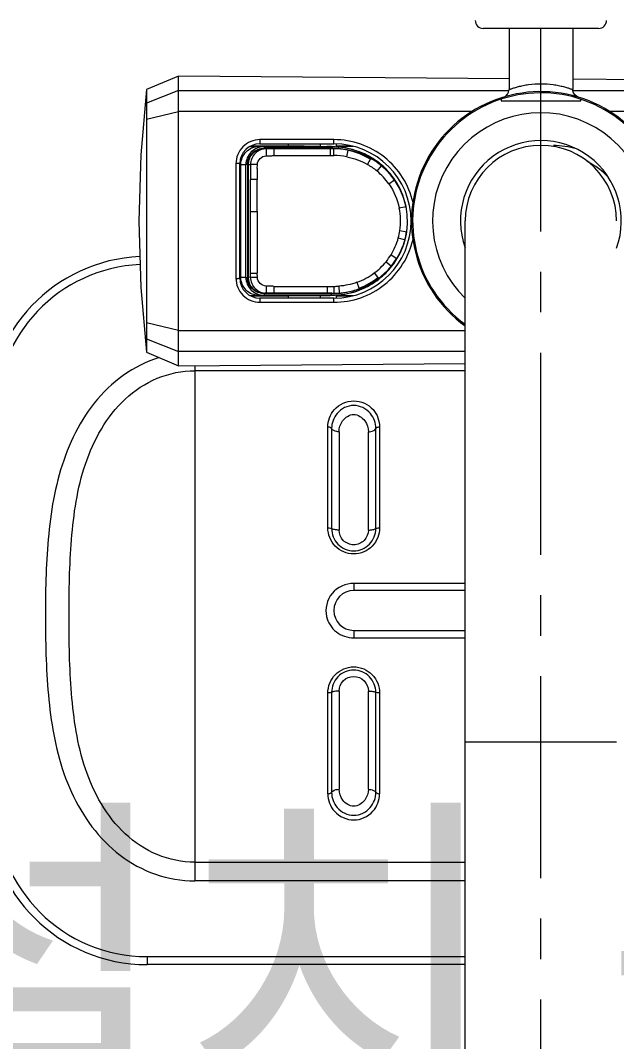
# Model space of a CAD drawing. Header units: millimetres. Extents: x 6794 to 7564, y -3773 to -2783.
# Drawn here: x 7062.57 to 7081.28, y -2948.24 to -2916.16 of the extents above; entities that cross this region are included whole.
import ezdxf

# ---------------------------------------------------------------- set-up
doc = ezdxf.new("R2010")
doc.units = ezdxf.units.MM
doc.header["$LTSCALE"] = 0.1
doc.linetypes.add('CENTERX2', pattern=[101.6, 63.5, -12.7, 12.7, -12.7])
doc.layers.get('0').update_dxf_attribs({"lineweight": 13})
doc.layers.add('CENTER', color=1, linetype='CENTERX2', lineweight=15)
doc.layers.add('DIM', color=3, linetype='Continuous', lineweight=9)
doc.styles.get("Standard").update_dxf_attribs({"font": 'arial.ttf'})

msp = doc.modelspace()

# ---------------------------------------------------------------- linework, layer by layer
at = {"color": 7, "linetype": 'Continuous'}
for p, q in [((7080.7162, -2916.4077), (7077.0913, -2916.4077)), ((7077.9038, -2916.4077), (7077.9038, -2918.3303)), ((7079.9038, -2916.4077), (7079.9038, -2918.3303)), ((7080.7085, -2916.4077), (7080.7163, -2916.4077)), ((7067.5284, -2917.9081), (7066.5287, -2918.3325)), ((7067.5287, -2919.0204), (7067.5287, -2917.908)), ((7077.9038, -2917.9905), (7067.5287, -2917.908)), ((7084.7787, -2918.0451), (7079.9038, -2918.0064)), ((7066.5287, -2918.3324), (7066.5287, -2918.755)), ((7067.5287, -2918.358), (7066.5287, -2918.755)), ((7067.5287, -2918.358), (7077.8994, -2918.3578)), ((7078.9038, -2918.3952), (7078.9038, -2918.1452)), ((7079.9059, -2918.3577), (7084.7787, -2918.3576)), ((7077.6538, -2918.6317), (7077.6538, -2918.6827)), ((7077.6538, -2918.6827), (7080.1538, -2918.6827)), ((7080.1538, -2918.6827), (7080.1538, -2918.6317)), ((7066.5287, -2919.2572), (7067.5287, -2919.0204)), ((7076.7418, -2919.0202), (7067.5287, -2919.0204)), ((7084.7787, -2919.02), (7081.0658, -2919.0201)), ((7066.5287, -2919.2572), (7066.5288, -2925.6587)), ((7072.407, -2919.9031), (7070.082, -2919.9032)), ((7069.7691, -2920.1189), (7072.1858, -2920.1189)), ((7069.8066, -2920.0954), (7070.9795, -2920.0953)), ((7070.2165, -2920.1252), (7070.0612, -2920.1189)), ((7070.0787, -2920.0329), (7072.4037, -2920.0328)), ((7072.3347, -2920.1251), (7070.2165, -2920.1252)), ((7070.2165, -2920.1252), (7070.2165, -2920.1752)), ((7072.3347, -2920.1751), (7070.2165, -2920.1752)), ((7070.2276, -2920.1853), (7072.3425, -2920.1853)), ((7070.2896, -2920.1878), (7070.2276, -2920.1853)), ((7070.5352, -2920.1879), (7070.2896, -2920.1878)), ((7072.2974, -2920.1878), (7070.5352, -2920.1879)), ((7070.5352, -2920.4032), (7070.5352, -2920.1879)), ((7070.9795, -2920.0953), (7070.9795, -2920.0328)), ((7071.9772, -2920.1189), (7070.9795, -2920.0953)), ((7071.9772, -2920.0328), (7071.9772, -2920.1189)), ((7072.285, -2920.121), (7072.1858, -2920.1189)), ((7072.3347, -2920.1251), (7072.1858, -2920.1189)), ((7072.4335, -2920.1272), (7072.285, -2920.121)), ((7072.2974, -2920.4031), (7072.2974, -2920.1878)), ((7072.4034, -2920.1878), (7072.2974, -2920.1878)), ((7072.3347, -2920.1751), (7072.3347, -2920.1251)), ((7072.4335, -2920.1272), (7072.3347, -2920.1251)), ((7072.4034, -2920.1878), (7072.3425, -2920.1853)), ((7072.4034, -2920.4032), (7072.4034, -2920.1878)), ((7072.5012, -2920.1899), (7072.4369, -2920.1874)), ((7072.4829, -2920.1189), (7072.4829, -2920.0401)), ((7072.4829, -2920.0953), (7072.9235, -2920.0953)), ((7073.0065, -2920.1189), (7072.4829, -2920.1189)), ((7072.5907, -2920.1955), (7072.4995, -2920.1899)), ((7072.5001, -2920.1814), (7072.5018, -2920.1815)), ((7072.7311, -2920.2111), (7072.5907, -2920.1955)), ((7072.8537, -2920.2317), (7072.7311, -2920.2111)), ((7072.8121, -2920.4435), (7072.8537, -2920.2317)), ((7070.5352, -2920.4032), (7072.2974, -2920.4031)), ((7072.2974, -2920.4031), (7072.4034, -2920.4032)), ((7073.4612, -2920.684), (7073.5695, -2920.4961)), ((7073.5695, -2920.4961), (7073.569, -2920.4972)), ((7074.0476, -2920.8355), (7073.7691, -2920.5947)), ((7069.3316, -2920.6569), (7069.3317, -2924.2587)), ((7069.4538, -2924.2579), (7069.4537, -2920.6579)), ((7069.4862, -2924.2354), (7069.4861, -2920.6804)), ((7069.4861, -2920.6804), (7069.6437, -2920.6867)), ((7069.6438, -2924.229), (7069.6437, -2920.6867)), ((7069.6925, -2920.6867), (7069.6437, -2920.6867)), ((7069.6925, -2920.6867), (7069.6926, -2924.229)), ((7069.7164, -2920.6844), (7069.7165, -2924.2313)), ((7069.7164, -2920.6844), (7069.7891, -2920.6873)), ((7069.7891, -2920.6873), (7069.7896, -2921.1581)), ((7070.001, -2920.8135), (7070.006, -2920.6794)), ((7073.76, -2920.8919), (7073.899, -2920.7249)), ((7073.899, -2920.7249), (7073.8977, -2920.7264)), ((7069.7897, -2922.1629), (7069.7896, -2921.1581)), ((7070.0009, -2921.1581), (7069.7896, -2921.1581)), ((7070.001, -2922.1629), (7070.0009, -2921.1581)), ((7074.1316, -2921.2945), (7074.3101, -2921.1693)), ((7074.3101, -2921.1693), (7074.3074, -2921.1713)), ((7074.6064, -2921.7526), (7074.469, -2921.4189)), ((7074.6725, -2922.005), (7074.5922, -2921.7172)), ((7074.6819, -2922.0672), (7074.6064, -2921.7526)), ((7069.7897, -2922.1629), (7070.001, -2922.1629)), ((7069.7897, -2924.103), (7069.7897, -2922.1629)), ((7070.001, -2922.1629), (7070.001, -2924.1028)), ((7074.4587, -2922.0498), (7074.6725, -2922.005)), ((7074.6725, -2922.005), (7074.6678, -2922.0059)), ((7074.7106, -2922.2569), (7074.6725, -2922.005)), ((7074.6936, -2922.7945), (7074.7183, -2922.5346)), ((7074.7183, -2922.5346), (7074.7106, -2922.2569)), ((7076.5288, -2999.4577), (7076.5288, -2922.4577)), ((7074.4776, -2922.7613), (7074.6936, -2922.7945)), ((7074.607, -2923.1616), (7074.6903, -2922.8128)), ((7074.4282, -2922.9925), (7074.639, -2923.0501)), ((7074.4716, -2923.491), (7074.607, -2923.1616)), ((7074.5781, -2923.2381), (7074.639, -2923.0501)), ((7074.639, -2923.0501), (7074.6345, -2923.0489)), ((7074.2836, -2923.8), (7074.4716, -2923.491)), ((7074.3842, -2923.6332), (7074.486, -2923.4508)), ((7074.486, -2923.4508), (7074.5746, -2923.2475)), ((7074.5746, -2923.2475), (7074.5781, -2923.2381)), ((7074.0436, -2923.7372), (7074.2129, -2923.8742)), ((7074.0484, -2924.0796), (7074.2836, -2923.8)), ((7074.1988, -2923.5185), (7074.3842, -2923.6332)), ((7074.3842, -2923.6332), (7074.3812, -2923.6313)), ((7070.0061, -2924.2362), (7070.001, -2924.1028)), ((7073.6749, -2924.0913), (7073.8044, -2924.2656)), ((7073.7736, -2924.3178), (7074.0484, -2924.0796)), ((7074.2129, -2923.8742), (7074.2106, -2923.8722)), ((7069.6438, -2924.229), (7069.4862, -2924.2354)), ((7069.6438, -2924.229), (7069.6926, -2924.229)), ((7069.7892, -2924.2284), (7069.7165, -2924.2313)), ((7073.1285, -2924.3851), (7073.2029, -2924.5883)), ((7073.8044, -2924.2656), (7073.8034, -2924.2642)), ((7066.3425, -2924.5438), (7066.5288, -2926.5834)), ((7069.7692, -2924.7968), (7072.1859, -2924.7967)), ((7070.0613, -2924.7968), (7070.2166, -2924.7905)), ((7070.2166, -2924.7405), (7070.2166, -2924.7905)), ((7070.2166, -2924.7405), (7072.3348, -2924.7405)), ((7070.2166, -2924.7905), (7072.3348, -2924.7905)), ((7070.2277, -2924.7304), (7070.2897, -2924.7279)), ((7072.3426, -2924.7303), (7070.2277, -2924.7304)), ((7070.2897, -2924.7279), (7070.5228, -2924.7278)), ((7070.5228, -2924.7278), (7072.1983, -2924.7278)), ((7070.5232, -2924.5126), (7072.1979, -2924.5124)), ((7071.9773, -2924.7967), (7070.9796, -2924.8203)), ((7071.9773, -2924.7967), (7071.9773, -2924.8828)), ((7072.1859, -2924.7967), (7072.2888, -2924.7924)), ((7072.1859, -2924.7967), (7072.2888, -2924.7947)), ((7072.1979, -2924.5123), (7072.2974, -2924.5125)), ((7072.1979, -2924.5124), (7072.1983, -2924.7278)), ((7072.1983, -2924.7278), (7072.4035, -2924.7278)), ((7072.2888, -2924.7946), (7072.4375, -2924.7883)), ((7072.2974, -2924.5125), (7072.404, -2924.5124)), ((7072.3348, -2924.7905), (7072.3348, -2924.7405)), ((7072.3348, -2924.7905), (7072.4364, -2924.7884)), ((7072.3426, -2924.7303), (7072.4035, -2924.7278)), ((7072.404, -2924.5124), (7072.4035, -2924.7278)), ((7072.4426, -2924.7282), (7072.503, -2924.7257)), ((7072.4586, -2924.7271), (7072.4606, -2924.7271)), ((7072.483, -2924.8754), (7072.483, -2924.7967)), ((7072.483, -2924.7967), (7073.0067, -2924.7967)), ((7072.503, -2924.7257), (7072.5285, -2924.7244)), ((7072.5285, -2924.7244), (7072.5749, -2924.7216)), ((7072.5593, -2924.5066), (7072.5749, -2924.7216)), ((7073.2029, -2924.5883), (7073.2028, -2924.5878)), ((7070.9796, -2924.8203), (7069.8067, -2924.8204)), ((7072.4038, -2924.8828), (7070.0788, -2924.8829)), ((7070.0821, -2925.0125), (7072.4071, -2925.0125)), ((7070.9796, -2924.8828), (7070.9796, -2924.8203)), ((7072.9241, -2924.8203), (7072.483, -2924.8203)), ((7067.5288, -2925.8954), (7066.5288, -2925.6587)), ((7067.5288, -2925.8954), (7076.5288, -2925.8952)), ((7067.5289, -2926.5578), (7067.5288, -2925.8954)), ((7066.5288, -2926.1609), (7066.5288, -2926.5834)), ((7066.5289, -2926.1609), (7067.5289, -2926.5578)), ((7066.5288, -2926.5834), (7067.5286, -2927.0077)), ((7067.5289, -2927.0078), (7067.5288, -2926.5578)), ((7076.5288, -2926.5576), (7067.5289, -2926.5578)), ((7067.5289, -2927.0078), (7076.5288, -2926.9359)), ((7068.0413, -2927.0037), (7068.0413, -2943.1895)), ((7076.5288, -2927.1621), (7068.0413, -2927.1621)), ((7072.2163, -2932.0974), (7072.2163, -2928.9323)), ((7073.8413, -2928.9323), (7073.8413, -2932.0974)), ((7072.3341, -2928.9826), (7072.3341, -2932.1209)), ((7072.5698, -2929.083), (7072.5698, -2932.1679)), ((7073.4877, -2932.1679), (7073.4877, -2929.083)), ((7073.7234, -2932.1209), (7073.7234, -2928.9826)), ((7073.0288, -2933.8464), (7073.0288, -2934.0702)), ((7076.5288, -2933.8464), (7073.0288, -2933.8464)), ((7076.5288, -2934.0702), (7073.0288, -2934.0702)), ((7073.0288, -2935.3202), (7073.0288, -2935.5532)), ((7073.0288, -2935.3202), (7076.5288, -2935.3202)), ((7073.0288, -2935.5532), (7076.5288, -2935.5532)), ((7072.2163, -2940.4532), (7072.2163, -2937.2881)), ((7072.3341, -2937.2678), (7072.3341, -2940.4062)), ((7072.5698, -2937.2272), (7072.5698, -2940.3121)), ((7073.4877, -2940.3121), (7073.4877, -2937.2272)), ((7073.7234, -2940.4062), (7073.7234, -2937.2678)), ((7073.8413, -2937.2881), (7073.8413, -2940.4532)), ((7081.2788, -2938.8327), (7076.5288, -2938.8327)), ((7068.0413, -2942.6032), (7076.5288, -2942.6032)), ((7076.5288, -2943.1895), (7068.0413, -2943.1895)), ((7066.5413, -2945.5702), (7066.5413, -2945.8202)), ((7066.5413, -2945.5702), (7076.5288, -2945.5702)), ((7076.5288, -2945.8202), (7066.5413, -2945.8202))]:
    msp.add_line(p, q, dxfattribs=at)
for points in [[(7066.5287, -2918.3325), (7066.3423, -2920.3752), (7066.2787, -2922.4595), (7066.3425, -2924.5438)], [(7080.081, -2918.5695), (7080.0179, -2918.5401), (7079.9653, -2918.4946), (7079.9274, -2918.4363), (7079.9069, -2918.3699), (7079.9038, -2918.3303)], [(7073.7691, -2920.5947), (7073.4562, -2920.3992), (7073.1155, -2920.254), (7072.7505, -2920.1615), (7072.4336, -2920.1272)], [(7073.5695, -2920.4961), (7073.3523, -2920.3869), (7073.1004, -2920.2935), (7072.8537, -2920.2317)], [(7073.899, -2920.7249), (7073.7973, -2920.6451), (7073.6763, -2920.5613), (7073.5695, -2920.4961)], [(7074.3101, -2921.1693), (7074.1913, -2921.0152), (7074.045, -2920.8569), (7073.899, -2920.7249)], [(7074.469, -2921.4189), (7074.2823, -2921.1124), (7074.0476, -2920.8355)], [(7074.5922, -2921.7172), (7074.4657, -2921.4247), (7074.3101, -2921.1693)], [(7074.639, -2923.0501), (7074.6591, -2922.9715), (7074.68, -2922.8733), (7074.6936, -2922.7945)], [(7074.2129, -2923.8742), (7074.27, -2923.8008), (7074.3349, -2923.7095), (7074.3842, -2923.6332)], [(7073.8044, -2924.2656), (7073.946, -2924.1513), (7074.0921, -2924.0114), (7074.2129, -2923.8742)], [(7073.1147, -2924.6621), (7073.4587, -2924.5145), (7073.7736, -2924.3178)], [(7073.2029, -2924.5883), (7073.4092, -2924.5023), (7073.622, -2924.388), (7073.8044, -2924.2656)], [(7072.4365, -2924.7884), (7072.7541, -2924.7544), (7073.1147, -2924.6621)], [(7072.5749, -2924.7216), (7072.7844, -2924.6969), (7073.0073, -2924.6494), (7073.2029, -2924.5883)]]:
    msp.add_lwpolyline(points, dxfattribs=at)
for centre, radius, start, end in [((7077.0912, -2916.1577), 0.25, 179.99452, 270.00507), ((7080.7163, -2916.1577), 0.25, 269.99508, 0.00543), ((7077.6538, -2918.3303), 0.25, 286.84934, 359.99994), ((7078.9038, -2922.4577), 4.0625, 356.61383, 234.219), ((7078.9038, -2922.4577), 4.025, 356.24301, 233.73832), ((7075.3622, -2919.0062), 8.837, 178.37116, 181.62792), ((4479.9426, -2922.515), 2587.5867, 359.9251496, 0.0773797), ((7078.9038, -2922.4577), 3.4, 344.46765, 225.54981), ((7078.9038, -2922.4577), 2.525, 340.3132, 199.49912), ((7070.0787, -2920.6579), 0.625, 90.00127, 180.00126), ((7072.1842, -2922.5205), 2.4016, 86.40568, 87.59409), ((7072.3224, -2922.6938), 2.5187, 88.14084, 89.72135), ((7072.3387, -2922.5568), 2.3715, 88.43461, 89.90791), ((7072.404, -2922.449), 2.2612, 89.166, 90.01449), ((7072.3385, -2922.5646), 2.3793, 87.62864, 88.43501), ((7072.4038, -2922.4578), 2.425, 270.00126, 90.00126), ((7072.3229, -2922.6784), 2.5033, 87.37557, 88.14005), ((7072.3384, -2922.5681), 2.3828, 87.22334, 87.62874), ((7072.4038, -2922.4618), 2.274, 88.74217, 89.1664), ((7072.3237, -2922.6624), 2.4872, 85.93127, 87.37633), ((7072.4035, -2922.4772), 2.2894, 87.5953, 88.74136), ((7072.4023, -2922.5032), 2.3154, 86.00156, 87.55328), ((7072.3284, -2922.6053), 2.43, 80.48132, 85.90747), ((7072.4002, -2922.5333), 2.3455, 83.7002, 86.0002), ((7072.3973, -2922.5596), 2.372, 82.30826, 83.70187), ((7072.3942, -2922.5824), 2.3951, 78.93865, 82.30584), ((7072.3336, -2922.5695), 2.3938, 80.19226, 80.46248), ((7072.3331, -2922.5724), 2.3968, 77.46122, 80.1917), ((7078.9038, -2922.4577), 2.375, 0.00008, 179.99992), ((7079.2944, -2922.7151), 2.625, 74.02537, 90), ((7070.5356, -2920.7902), 0.3871, 90.05634, 91.7626), ((7072.3987, -2922.5433), 2.1401, 78.86213, 89.87271), ((7072.404, -2922.518), 2.3326, 50.18053, 60.03747), ((7072.3476, -2922.5193), 2.3923, 49.15056, 58.85238), ((7079.2944, -2922.7151), 2.375, 43.04642, 63.57217), ((7072.3969, -2922.5323), 2.1328, 50.27416, 60.06359), ((7072.4304, -2922.4921), 2.0805, 35.14478, 50.27731), ((7072.4266, -2922.4921), 2.2982, 35.07895, 50.1998), ((7072.3701, -2922.4934), 2.3579, 34.3157, 49.15185), ((7072.4409, -2922.4471), 2.0608, 344.65314, 351.23022), ((7072.4412, -2922.4497), 2.2737, 344.72172, 351.29665), ((7072.4963, -2922.4631), 2.0031, 328.20413, 344.67462), ((7072.4129, -2922.4549), 2.3042, 340.11311, 343.92331), ((7072.4289, -2922.4583), 2.288, 329.00202, 339.80599), ((7072.4289, -2922.4605), 2.2872, 339.85907, 340.10895), ((7066.5413, -2928.5702), 5, 92.6249, 180), ((7066.5413, -2928.5702), 4.75, 92.68886, 180), ((7072.4491, -2922.446), 2.0517, 306.68689, 320.99963), ((7072.3982, -2922.4046), 2.1173, 320.99581, 328.25839), ((7072.398, -2922.4081), 2.3301, 321.0695, 328.33386), ((7072.3367, -2922.4035), 2.3953, 321.9082, 328.2823), ((7072.359, -2922.4176), 2.3689, 328.28899, 329.03065), ((7052.3765, -2924.0974), 17.4133, 359.56907, 359.98161), ((7069.8438, -2871.5593), 52.5438, 269.94107, 270.17148), ((7072.3866, -2922.351), 2.1652, 290.0385, 306.51108), ((7072.4489, -2922.4494), 2.2645, 306.73641, 321.07434), ((7070.0788, -2924.2579), 0.625, 180.00126, 270.00126), ((7070.2045, -2924.2317), 0.488, 179.95256, 184.55981), ((7072.3931, -2922.3656), 2.365, 290.01959, 306.60528), ((7072.3055, -2921.436), 3.3046, 270.50729, 271.70854), ((7072.3425, -2922.3898), 2.3405, 270.00293, 271.49564), ((7072.404, -2922.3713), 2.3565, 269.9892, 270.93946), ((7072.3419, -2922.3643), 2.366, 271.49466, 272.44093), ((7072.4027, -2922.3688), 2.1436, 270.03254, 274.18871), ((7072.317, -2921.843), 2.8974, 271.72073, 272.49294), ((7072.4039, -2922.3677), 2.3601, 270.93931, 271.32607), ((7072.3413, -2922.3506), 2.3797, 272.44039, 272.82451), ((7072.3303, -2922.1397), 2.6005, 272.48482, 273.81763), ((7072.4039, -2922.3651), 2.3626, 271.37678, 272.40522), ((7072.4038, -2922.3633), 2.3645, 272.40533, 273.02291), ((7072.3497, -2922.4294), 2.3101, 273.81744, 275.3276), ((7072.4038, -2922.3629), 2.3648, 273.02289, 274.14945), ((7072.36, -2922.5458), 2.1933, 275.3419, 275.64796), ((7072.4044, -2922.3702), 2.3575, 274.14713, 279.34087), ((7072.3449, -2922.4146), 2.3253, 275.69988, 281.83283), ((7072.4094, -2922.4003), 2.327, 279.34003, 284.73004), ((7072.4149, -2922.4225), 2.3041, 284.73772, 289.99463), ((7075.3625, -2925.9094), 8.8372, 178.37432, 181.63095), ((7073.0288, -2934.6952), 0.625, 90, 270), ((7066.5413, -2940.8202), 5, 180, 270), ((7066.5413, -2940.8202), 4.75, 180, 270)]:
    msp.add_arc(centre, radius, start, end, dxfattribs=at)
msp.add_ellipse((7070.2286, -2920.6854), major_axis=(0.5117, -0.0206), ratio=0.976259, start_param=1.6119955, end_param=3.1808609, dxfattribs=at)
for points, knots in [([(7077.9038, -2918.3303), (7077.9038, -2918.3285), (7077.9141, -2918.3286), (7077.925, -2918.3209), (7077.951, -2918.3135), (7077.9995, -2918.2951), (7078.0831, -2918.2685), (7078.2045, -2918.2334), (7078.3532, -2918.1988), (7078.5881, -2918.1582), (7078.7752, -2918.1455), (7078.9038, -2918.1452)], [0, 0, 0, 0, 0.0051669, 0.0203885, 0.0454977, 0.0800525, 0.1751814, 0.3008319, 0.4518112, 0.6227371, 1, 1, 1, 1]), ([(7078.9038, -2918.1452), (7079.0323, -2918.1454), (7079.2195, -2918.1582), (7079.4543, -2918.1988), (7079.603, -2918.2334), (7079.7244, -2918.2685), (7079.808, -2918.2951), (7079.8565, -2918.3135), (7079.8825, -2918.3209), (7079.8934, -2918.3286), (7079.9038, -2918.3285), (7079.9038, -2918.3303)], [0, 0, 0, 0, 0.3772578, 0.5481833, 0.699163, 0.8248143, 0.919945, 0.9545009, 0.9796096, 0.9948306, 1, 1, 1, 1]), ([(7070.082, -2919.9032), (7069.8901, -2919.9032), (7069.4902, -2920.0647), (7069.3315, -2920.465), (7069.3316, -2920.6569)], [0, 0, 0, 0, 0.4998973, 1, 1, 1, 1]), ([(7070.082, -2919.9032), (7070.082, -2919.9196), (7070.0811, -2919.9491), (7070.0832, -2919.9925), (7070.0771, -2920.0124), (7070.0821, -2920.0329), (7070.0787, -2920.0329)], [0, 0, 0, 0, 0.3795023, 0.7041209, 0.9225153, 1, 1, 1, 1]), ([(7072.4037, -2920.0328), (7072.4068, -2920.0328), (7072.402, -2920.0125), (7072.4083, -2919.9922), (7072.4061, -2919.9484), (7072.407, -2919.9189), (7072.407, -2919.9031)], [0, 0, 0, 0, 0.0711719, 0.2957379, 0.635779, 1, 1, 1, 1]), ([(7074.8915, -2921.8828), (7074.8276, -2921.6054), (7074.6042, -2921.0682), (7074.0244, -2920.4207), (7073.2643, -2920.0001), (7072.6912, -2919.9031), (7072.407, -2919.9031)], [0, 0, 0, 0, 0.2502261, 0.5002814, 0.7501958, 1, 1, 1, 1]), ([(7069.4861, -2920.6804), (7069.4861, -2920.6065), (7069.5169, -2920.457), (7069.6468, -2920.2703), (7069.8378, -2920.1473), (7069.9872, -2920.1189), (7070.0612, -2920.1189)], [0, 0, 0, 0, 0.2498987, 0.4998647, 0.7499065, 1, 1, 1, 1]), ([(7070.2165, -2920.1252), (7070.1427, -2920.1252), (7069.9936, -2920.1537), (7069.8033, -2920.2771), (7069.6742, -2920.4638), (7069.6437, -2920.613), (7069.6437, -2920.6867)], [0, 0, 0, 0, 0.2500668, 0.5000816, 0.7500518, 1, 1, 1, 1]), ([(7069.6925, -2920.6867), (7069.6925, -2920.5548), (7069.8085, -2920.2801), (7070.0842, -2920.1752), (7070.2165, -2920.1752)], [0, 0, 0, 0, 0.4994016, 1, 1, 1, 1]), ([(7070.2896, -2920.1878), (7070.1621, -2920.1879), (7069.8961, -2920.2935), (7069.7888, -2920.5596), (7069.7891, -2920.6873)], [0, 0, 0, 0, 0.4995836, 1, 1, 1, 1]), ([(7070.2896, -2920.1878), (7070.2881, -2920.1881), (7070.287, -2920.1955), (7070.2847, -2920.2061), (7070.2831, -2920.2277), (7070.2804, -2920.2687), (7070.2785, -2920.3319), (7070.2777, -2920.3852), (7070.2776, -2920.4134)], [0, 0, 0, 0, 0.020283, 0.0745856, 0.1663626, 0.293055, 0.6264556, 1, 1, 1, 1]), ([(7073.585, -2920.4719), (7073.4984, -2920.4196), (7073.1405, -2920.233), (7072.7351, -2920.1399), (7072.4335, -2920.1272)], [0, 0, 0, 0, 0.2510835, 1, 1, 1, 1]), ([(7070.0061, -2920.6794), (7070.0085, -2920.6114), (7070.0691, -2920.4714), (7070.2094, -2920.4163), (7070.2776, -2920.4134)], [0, 0, 0, 0, 0.4994907, 1, 1, 1, 1]), ([(7070.2776, -2920.4134), (7070.3387, -2920.4117), (7070.4209, -2920.4103), (7070.5028, -2920.404), (7070.5237, -2920.4033)], [0, 0, 0, 0, 0.7451618, 1, 1, 1, 1]), ([(7069.4537, -2920.6579), (7069.4537, -2920.6548), (7069.4348, -2920.6592), (7069.4162, -2920.6536), (7069.3754, -2920.6554), (7069.3476, -2920.6546), (7069.332, -2920.6546)], [0, 0, 0, 0, 0.0762704, 0.2919503, 0.6157189, 1, 1, 1, 1]), ([(7070.0061, -2920.6794), (7069.9595, -2920.6799), (7069.8873, -2920.6823), (7069.8146, -2920.6834), (7069.7891, -2920.6873)], [0, 0, 0, 0, 0.6436562, 1, 1, 1, 1]), ([(7070.0012, -2920.8135), (7069.9994, -2920.8709), (7070.0018, -2920.9859), (7070.001, -2921.1007), (7070.001, -2921.1581)], [0, 0, 0, 0, 0.5003543, 1, 1, 1, 1]), ([(7072.4071, -2925.0125), (7072.6914, -2925.0125), (7073.2648, -2924.9154), (7074.0251, -2924.4943), (7074.6051, -2923.8464), (7074.8282, -2923.3085), (7074.8919, -2923.0309)], [0, 0, 0, 0, 0.2497781, 0.4996671, 0.7497465, 1, 1, 1, 1]), ([(7069.3317, -2924.2587), (7069.3316, -2924.4507), (7069.4902, -2924.851), (7069.8902, -2925.0125), (7070.0821, -2925.0125)], [0, 0, 0, 0, 0.5001026, 1, 1, 1, 1]), ([(7069.3321, -2924.2611), (7069.3477, -2924.2611), (7069.3755, -2924.2603), (7069.4163, -2924.2621), (7069.4349, -2924.2566), (7069.4538, -2924.261), (7069.4538, -2924.2579)], [0, 0, 0, 0, 0.3842794, 0.7080464, 0.9237257, 1, 1, 1, 1]), ([(7070.0613, -2924.7968), (7069.9873, -2924.7968), (7069.8379, -2924.7684), (7069.6469, -2924.6454), (7069.5169, -2924.4587), (7069.4862, -2924.3093), (7069.4862, -2924.2354)], [0, 0, 0, 0, 0.2501034, 0.5001459, 0.7501029, 1, 1, 1, 1]), ([(7069.6438, -2924.229), (7069.6438, -2924.3028), (7069.6743, -2924.452), (7069.8034, -2924.6387), (7069.9937, -2924.762), (7070.1428, -2924.7905), (7070.2166, -2924.7905)], [0, 0, 0, 0, 0.2499475, 0.4999183, 0.7499335, 1, 1, 1, 1]), ([(7070.2166, -2924.7405), (7070.0843, -2924.7405), (7069.8086, -2924.6356), (7069.6926, -2924.361), (7069.6926, -2924.229)], [0, 0, 0, 0, 0.500599, 1, 1, 1, 1]), ([(7069.7181, -2924.2705), (7069.7231, -2924.3328), (7069.7575, -2924.4569), (7069.8758, -2924.6076), (7070.0386, -2924.7087), (7070.1652, -2924.7304), (7070.2277, -2924.7304)], [0, 0, 0, 0, 0.2498771, 0.4999047, 0.7499109, 1, 1, 1, 1]), ([(7069.7892, -2924.2284), (7069.7889, -2924.3561), (7069.8962, -2924.6222), (7070.1622, -2924.7278), (7070.2897, -2924.7279)], [0, 0, 0, 0, 0.5004146, 1, 1, 1, 1]), ([(7070.0061, -2924.2362), (7069.9596, -2924.2357), (7069.8874, -2924.2333), (7069.8147, -2924.2323), (7069.7892, -2924.2284)], [0, 0, 0, 0, 0.6436374, 1, 1, 1, 1]), ([(7070.2777, -2924.5023), (7070.2095, -2924.4993), (7070.0691, -2924.4442), (7070.0087, -2924.3043), (7070.0061, -2924.2362)], [0, 0, 0, 0, 0.5004944, 1, 1, 1, 1]), ([(7070.2777, -2924.5023), (7070.2778, -2924.5305), (7070.2786, -2924.5837), (7070.2805, -2924.647), (7070.2832, -2924.688), (7070.2848, -2924.7095), (7070.2871, -2924.7202), (7070.2882, -2924.7276), (7070.2897, -2924.7279)], [0, 0, 0, 0, 0.3735345, 0.7069366, 0.8336312, 0.9254102, 0.9797143, 1, 1, 1, 1]), ([(7070.5232, -2924.5126), (7070.5023, -2924.5111), (7070.4205, -2924.5063), (7070.3386, -2924.504), (7070.2777, -2924.5023)], [0, 0, 0, 0, 0.255866, 1, 1, 1, 1]), ([(7070.5232, -2924.5126), (7070.5231, -2924.5406), (7070.5224, -2924.6123), (7070.5244, -2924.6841), (7070.5228, -2924.7278)], [0, 0, 0, 0, 0.390289, 1, 1, 1, 1]), ([(7070.0788, -2924.8829), (7070.0822, -2924.8829), (7070.0772, -2924.9033), (7070.0833, -2924.9232), (7070.0812, -2924.9666), (7070.0821, -2924.9961), (7070.0821, -2925.0125)], [0, 0, 0, 0, 0.0774243, 0.2956845, 0.620357, 1, 1, 1, 1]), ([(7072.4071, -2925.0125), (7072.4071, -2924.9967), (7072.4063, -2924.9672), (7072.4084, -2924.9234), (7072.4021, -2924.9031), (7072.4069, -2924.8828), (7072.4038, -2924.8828)], [0, 0, 0, 0, 0.364221, 0.7042621, 0.9288281, 1, 1, 1, 1]), ([(7066.9216, -2926.7477), (7066.5214, -2926.8729), (7065.7579, -2927.2597), (7064.539, -2928.439), (7063.6542, -2930.4142), (7063.3602, -2932.9264), (7063.3334, -2935.4507), (7063.4349, -2937.9739), (7064.0013, -2940.4537), (7065.2869, -2942.2293), (7066.7772, -2943.0434), (7067.6222, -2943.1895), (7068.0413, -2943.1895)], [0, 0, 0, 0, 0.0624932, 0.1250453, 0.2496817, 0.3749444, 0.5003849, 0.6257867, 0.7508289, 0.8750423, 0.9375407, 1, 1, 1, 1]), ([(7068.0413, -2942.6032), (7067.6406, -2942.6032), (7066.8306, -2942.4365), (7065.4707, -2941.5339), (7064.4593, -2939.6933), (7064.1221, -2937.2983), (7064.0761, -2934.8827), (7064.1221, -2932.467), (7064.4593, -2930.072), (7065.4707, -2928.2314), (7066.8306, -2927.3288), (7067.6406, -2927.1621), (7068.0413, -2927.1621)], [0, 0, 0, 0, 0.0624498, 0.1249592, 0.2492045, 0.3744066, 0.4999999, 0.6255933, 0.7507953, 0.8750408, 0.9375503, 1, 1, 1, 1]), ([(7072.2163, -2928.9323), (7072.2163, -2928.7379), (7072.3726, -2928.3057), (7073.0288, -2928.0047), (7073.685, -2928.3057), (7073.8413, -2928.7379), (7073.8413, -2928.9323)], [0, 0, 0, 0, 0.2331378, 0.4999997, 0.7668621, 1, 1, 1, 1]), ([(7073.7234, -2928.9826), (7073.7235, -2928.8131), (7073.5944, -2928.4391), (7073.0287, -2928.156), (7072.463, -2928.4392), (7072.3341, -2928.8131), (7072.3341, -2928.9826)], [0, 0, 0, 0, 0.2338488, 0.5000685, 0.7661669, 1, 1, 1, 1]), ([(7072.5698, -2929.083), (7072.5698, -2928.9626), (7072.6462, -2928.7058), (7073.0288, -2928.4489), (7073.4113, -2928.7058), (7073.4877, -2928.9626), (7073.4877, -2929.083)], [0, 0, 0, 0, 0.2366621, 0.4999979, 0.7633356, 1, 1, 1, 1]), ([(7072.3341, -2928.9826), (7072.3295, -2928.9747), (7072.2986, -2928.9423), (7072.251, -2928.9323), (7072.2163, -2928.9323)], [0, 0, 0, 0, 0.2074205, 1, 1, 1, 1]), ([(7073.8413, -2928.9323), (7073.8286, -2928.9323), (7073.786, -2928.9361), (7073.739, -2928.9559), (7073.7234, -2928.9826)], [0, 0, 0, 0, 0.2908452, 1, 1, 1, 1]), ([(7072.5698, -2929.083), (7072.5445, -2929.0811), (7072.4591, -2929.0779), (7072.3654, -2929.0358), (7072.3341, -2928.9826)], [0, 0, 0, 0, 0.2910755, 1, 1, 1, 1]), ([(7073.4877, -2929.083), (7073.5131, -2929.083), (7073.5983, -2929.0755), (7073.6922, -2929.0358), (7073.7234, -2928.9826)], [0, 0, 0, 0, 0.2910976, 1, 1, 1, 1]), ([(7072.2163, -2932.0974), (7072.2286, -2932.1001), (7072.2685, -2932.0989), (7072.3125, -2932.1037), (7072.3341, -2932.1209)], [0, 0, 0, 0, 0.3134346, 1, 1, 1, 1]), ([(7073.8413, -2932.0974), (7073.8412, -2932.3038), (7073.6716, -2932.7385), (7073.0287, -2933.0122), (7072.3859, -2932.7384), (7072.2163, -2932.3038), (7072.2163, -2932.0974)], [0, 0, 0, 0, 0.2473936, 0.5000401, 0.7526606, 1, 1, 1, 1]), ([(7072.5698, -2932.1679), (7072.5453, -2932.1739), (7072.4956, -2932.1635), (7072.4169, -2932.1556), (7072.3595, -2932.1412), (7072.3341, -2932.1209)], [0, 0, 0, 0, 0.3124544, 0.5980506, 1, 1, 1, 1]), ([(7072.3341, -2932.1209), (7072.3342, -2932.2969), (7072.48, -2932.6678), (7073.0289, -2932.8986), (7073.5776, -2932.6677), (7073.7234, -2932.2969), (7073.7234, -2932.1209)], [0, 0, 0, 0, 0.247293, 0.5000452, 0.7527668, 1, 1, 1, 1]), ([(7073.4877, -2932.1679), (7073.4877, -2932.2843), (7073.3923, -2932.5302), (7073.0287, -2932.6826), (7072.6651, -2932.5302), (7072.5698, -2932.2843), (7072.5698, -2932.1679)], [0, 0, 0, 0, 0.2471887, 0.5000438, 0.7528519, 1, 1, 1, 1]), ([(7073.4877, -2932.1679), (7073.536, -2932.1679), (7073.6153, -2932.1609), (7073.698, -2932.1412), (7073.7234, -2932.1209)], [0, 0, 0, 0, 0.5977255, 1, 1, 1, 1]), ([(7073.7234, -2932.1209), (7073.7287, -2932.1167), (7073.7664, -2932.0995), (7073.8087, -2932.1056), (7073.8413, -2932.0974)], [0, 0, 0, 0, 0.168845, 1, 1, 1, 1]), ([(7073.0288, -2933.8464), (7072.7799, -2933.8464), (7072.2536, -2934.0749), (7072.1197, -2934.6407), (7072.1741, -2934.8827)], [0, 0, 0, 0, 0.500871, 1, 1, 1, 1]), ([(7072.1741, -2934.8827), (7072.2162, -2935.0697), (7072.4413, -2935.4235), (7072.8368, -2935.5532), (7073.0288, -2935.5532)], [0, 0, 0, 0, 0.4995887, 1, 1, 1, 1]), ([(7072.2163, -2937.2881), (7072.2163, -2937.081), (7072.3867, -2936.6462), (7073.0288, -2936.374), (7073.6709, -2936.6463), (7073.8412, -2937.0811), (7073.8413, -2937.2881)], [0, 0, 0, 0, 0.2481622, 0.5000343, 0.751884, 1, 1, 1, 1]), ([(7073.7234, -2937.2678), (7073.7233, -2937.0914), (7073.5766, -2936.7207), (7073.0287, -2936.4919), (7072.4809, -2936.7208), (7072.3341, -2937.0914), (7072.3341, -2937.2678)], [0, 0, 0, 0, 0.2480679, 0.5000442, 0.7520012, 1, 1, 1, 1]), ([(7072.5698, -2937.2272), (7072.5698, -2937.1108), (7072.6666, -2936.8658), (7073.0288, -2936.7163), (7073.3909, -2936.8658), (7073.4877, -2937.1108), (7073.4877, -2937.2272)], [0, 0, 0, 0, 0.2479099, 0.5000344, 0.7521306, 1, 1, 1, 1]), ([(7072.3341, -2937.2678), (7072.3287, -2937.2716), (7072.2905, -2937.2865), (7072.2487, -2937.2798), (7072.2163, -2937.2881)], [0, 0, 0, 0, 0.1653084, 1, 1, 1, 1]), ([(7072.5698, -2937.2272), (7072.5216, -2937.2272), (7072.4427, -2937.2336), (7072.3605, -2937.2496), (7072.3341, -2937.2678)], [0, 0, 0, 0, 0.6012645, 1, 1, 1, 1]), ([(7073.4877, -2937.2272), (7073.536, -2937.2272), (7073.6149, -2937.2336), (7073.6971, -2937.2496), (7073.7234, -2937.2678)], [0, 0, 0, 0, 0.6013153, 1, 1, 1, 1]), ([(7073.8413, -2937.2881), (7073.829, -2937.2853), (7073.7892, -2937.2868), (7073.746, -2937.2833), (7073.7234, -2937.2678)], [0, 0, 0, 0, 0.3151924, 1, 1, 1, 1]), ([(7072.2163, -2940.4532), (7072.2289, -2940.4532), (7072.271, -2940.4496), (7072.318, -2940.4319), (7072.3341, -2940.4062)], [0, 0, 0, 0, 0.2940323, 1, 1, 1, 1]), ([(7072.2163, -2940.4532), (7072.2163, -2940.6496), (7072.3747, -2941.0823), (7073.0288, -2941.3786), (7073.6828, -2941.0823), (7073.8413, -2940.6496), (7073.8413, -2940.4532)], [0, 0, 0, 0, 0.2354993, 0.5000002, 0.7645012, 1, 1, 1, 1]), ([(7072.3341, -2940.4062), (7072.3434, -2940.3913), (7072.407, -2940.3295), (7072.5008, -2940.3121), (7072.5698, -2940.3121)], [0, 0, 0, 0, 0.2025653, 1, 1, 1, 1]), ([(7072.3341, -2940.4062), (7072.3341, -2940.5767), (7072.4655, -2940.9505), (7073.0289, -2941.2254), (7073.5921, -2940.9503), (7073.7234, -2940.5767), (7073.7234, -2940.4062)], [0, 0, 0, 0, 0.236013, 0.5000985, 0.7639963, 1, 1, 1, 1]), ([(7073.4877, -2940.3121), (7073.4877, -2940.4321), (7073.4093, -2940.6877), (7073.0288, -2940.9287), (7072.6482, -2940.6877), (7072.5698, -2940.4321), (7072.5698, -2940.3121)], [0, 0, 0, 0, 0.2383451, 0.5000002, 0.7616541, 1, 1, 1, 1]), ([(7073.4877, -2940.3121), (7073.5129, -2940.3143), (7073.5973, -2940.3166), (7073.6911, -2940.3547), (7073.7234, -2940.4062)], [0, 0, 0, 0, 0.2942655, 1, 1, 1, 1]), ([(7073.7234, -2940.4062), (7073.7281, -2940.4136), (7073.7599, -2940.4444), (7073.8067, -2940.4532), (7073.8413, -2940.4532)], [0, 0, 0, 0, 0.2024572, 1, 1, 1, 1])]:
    msp.add_open_spline(points, degree=3, knots=knots, dxfattribs=at)
for points in [[(7073.5562, -2920.5197), (7073.3398, -2920.3895), (7073.0983, -2920.2952), (7072.8516, -2920.2411)], [(7073.569, -2920.4972), (7073.3486, -2920.3703), (7073.1033, -2920.2806), (7072.8537, -2920.2319)], [(7072.8121, -2920.4435), (7073.0385, -2920.4879), (7073.2611, -2920.5691), (7073.4612, -2920.684)], [(7074.6633, -2921.9653), (7074.6003, -2921.6813), (7074.4813, -2921.4045), (7074.3177, -2921.1641)], [(7074.1317, -2921.2945), (7074.2893, -2921.519), (7074.4023, -2921.7812), (7074.4587, -2922.0497)], [(7074.4776, -2922.7613), (7074.5136, -2922.5268), (7074.5074, -2922.282), (7074.4587, -2922.0498)], [(7073.8184, -2924.2835), (7073.9684, -2924.1671), (7074.1047, -2924.0307), (7074.2218, -2923.8812)], [(7073.1285, -2924.3851), (7072.9463, -2924.4517), (7072.7528, -2924.4922), (7072.5593, -2924.5066)], [(7073.1968, -2924.5707), (7073.4067, -2924.4886), (7073.6079, -2924.3772), (7073.7859, -2924.239)], [(7073.2164, -2924.6248), (7073.4312, -2924.5407), (7073.6361, -2924.4249), (7073.8184, -2924.2835)], [(7072.4375, -2924.7883), (7072.7026, -2924.7773), (7072.9694, -2924.7215), (7073.2164, -2924.6248)]]:
    msp.add_open_spline(points, degree=3, dxfattribs=at)
at = {"layer": 'CENTER'}
msp.add_line((7078.9038, -3044.7067), (7078.9038, -2883.0633), dxfattribs=at)

# ---------------------------------------------------------------- texts
at = {"layer": 'DIM', "insert": (7214.807, -2964.8096), "char_height": 8.294062, "attachment_point": 9}
msp.add_mtext('{\\fGulim|b0|i0|c129|p50;제품 설치 높이는 설치 환경을 고려하여 \\P조정 및 설치 하시기 바랍니다}', dxfattribs=at)

doc.saveas('drawing.dxf')
